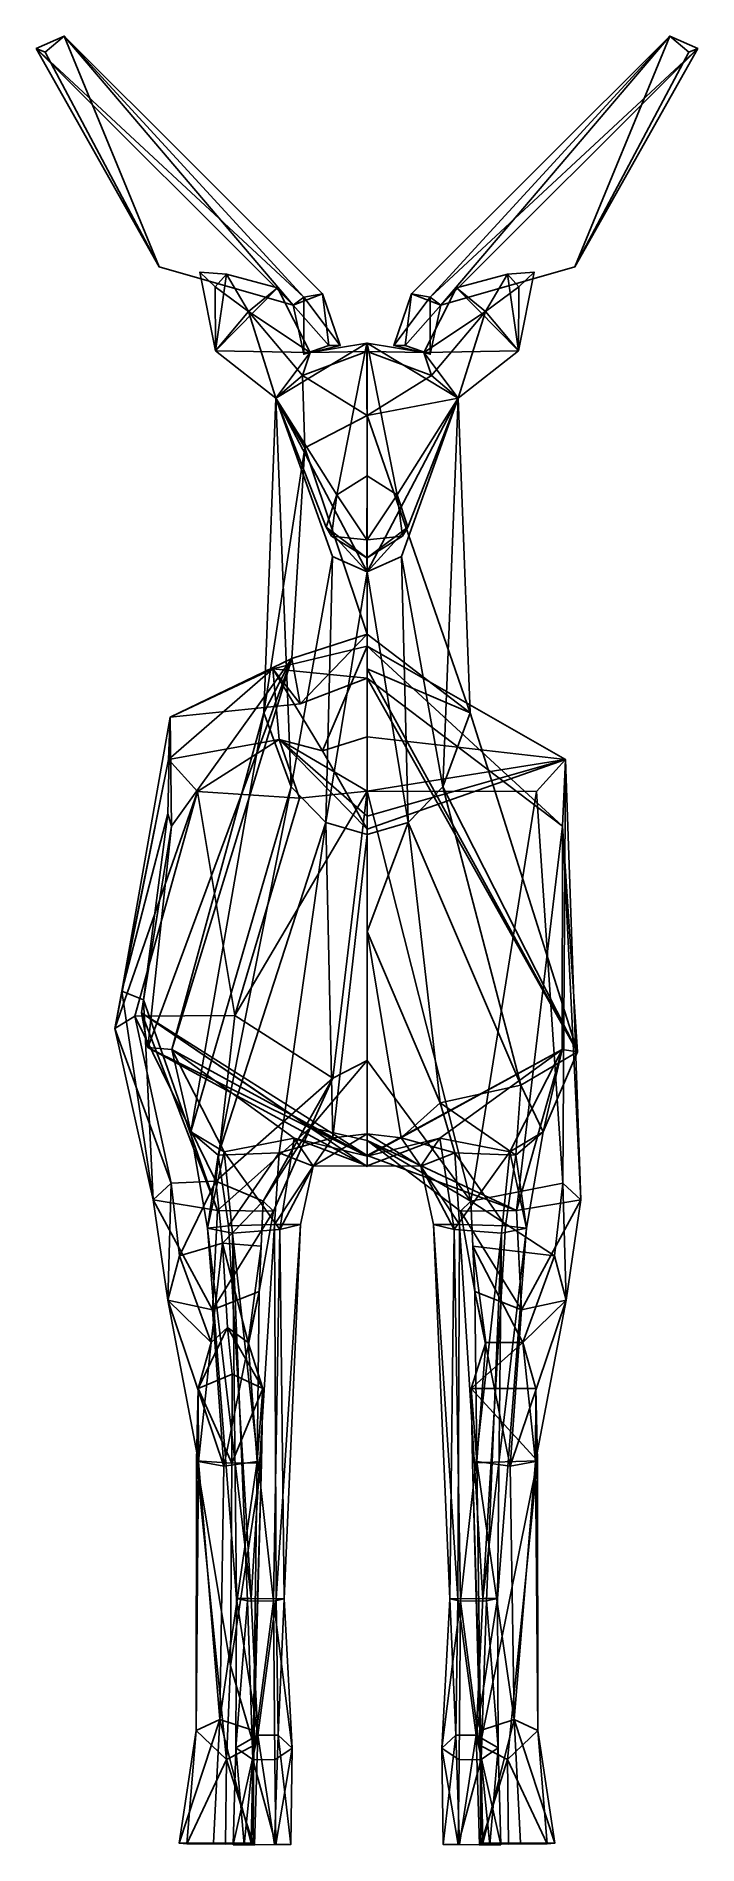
# Model space of a CAD drawing. Header units: centimetres. Extents: x -1.16 to 1.16, y 0 to 6.36.
import ezdxf

# ---------------------------------------------------------------- set-up
doc = ezdxf.new("R2010")
doc.units = ezdxf.units.CM
doc.header["$MEASUREMENT"] = 0

msp = doc.modelspace()

# ---------------------------------------------------------------- meshes
at = {"color": 251, "true_color": 0x666666}
mesh = msp.add_polyface(dxfattribs=at)
corners = [(-0.0001, 5.2805, 2.785), (-0.1997, 5.2472, 2.772), (-0.0002, 5.2516, 2.5959), (-0.2264, 5.1667, 2.5676), (-0.3146, 5.4744, 2.7683), (-0.1997, 5.2472, 2.772), (-0.5314, 5.2534, 2.6882), (-0.3146, 5.4744, 2.7683), (-0.4162, 5.3911, 2.6461), (-0.1997, 5.2472, 2.772), (-0.2264, 5.1667, 2.5676), (-0.3197, 5.0873, 2.6657), (-0.5314, 5.2534, 2.6882), (-0.4929, 5.5226, 2.7248), (-0.5863, 5.5299, 2.7152), (-0.5326, 5.4778, 2.6895), (-0.5863, 5.5299, 2.7152), (-0.4929, 5.5226, 2.7248), (-0.5863, 5.5299, 2.7152), (0.0001, 5.2805, 2.785), (0.1997, 5.2472, 2.772), (0.0002, 5.2516, 2.5959), (0.2264, 5.1667, 2.5676), (0.3146, 5.4744, 2.7683), (0.1997, 5.2472, 2.772), (0.5314, 5.2534, 2.6882), (0.3146, 5.4744, 2.7683), (0.4162, 5.3911, 2.6461), (0.1997, 5.2472, 2.772), (0.2264, 5.1667, 2.5676), (0.3197, 5.0873, 2.6657), (0.5314, 5.2534, 2.6882), (0.4929, 5.5226, 2.7248), (0.5863, 5.5299, 2.7152), (0.5326, 5.4778, 2.6895), (0.5863, 5.5299, 2.7152), (0.4929, 5.5226, 2.7248), (0.5863, 5.5299, 2.7152), (0.156, 5.4541, 2.9035), (1.0631, 6.3593, 2.0467), (0.2597, 5.414, 2.8475), (0.7302, 5.5484, 2.5818), (0.156, 5.4541, 2.9035), (0.2219, 5.4418, 2.9617), (1.0631, 6.3593, 2.0467), (1.1613, 6.3157, 2.0501), (0.2219, 5.4418, 2.9617), (0.2597, 5.414, 2.8475), (1.1613, 6.3157, 2.0501), (0.7302, 5.5484, 2.5818), (1.1613, 6.3157, 2.0501), (0.7302, 5.5484, 2.5818), (1.1293, 6.303, 1.9899), (1.0631, 6.3593, 2.0467), (1.1613, 6.3157, 2.0501), (1.1293, 6.303, 1.9899), (0.7302, 5.5484, 2.5818), (1.0631, 6.3593, 2.0467), (1.1293, 6.303, 1.9899), (0.222, 5.2415, 2.862), (0.1339, 5.2726, 2.8633), (0.0942, 5.2719, 2.9599), (0.222, 5.2415, 2.862), (0.0942, 5.2719, 2.9599), (0.2219, 5.4418, 2.9617), (0.156, 5.4541, 2.9035), (0.1339, 5.2726, 2.8633), (0.0942, 5.2719, 2.9599), (0.156, 5.4541, 2.9035), (-0.156, 5.4541, 2.9035), (-1.0631, 6.3593, 2.0467), (-0.2597, 5.414, 2.8475), (-0.7302, 5.5484, 2.5818), (-0.156, 5.4541, 2.9035), (-0.2219, 5.4418, 2.9617), (-1.0631, 6.3593, 2.0467), (-1.1613, 6.3157, 2.0501), (-0.2219, 5.4418, 2.9617), (-0.2597, 5.414, 2.8475), (-1.1613, 6.3157, 2.0501), (-0.7302, 5.5484, 2.5818), (-1.1613, 6.3157, 2.0501), (-0.7302, 5.5484, 2.5818), (-1.1293, 6.303, 1.9899), (-1.0631, 6.3593, 2.0467), (-1.1613, 6.3157, 2.0501), (-1.1293, 6.303, 1.9899), (-0.7302, 5.5484, 2.5818), (-1.0631, 6.3593, 2.0467), (-1.1293, 6.303, 1.9899), (-0.222, 5.2415, 2.862), (-0.1339, 5.2726, 2.8633), (-0.0942, 5.2719, 2.9599), (-0.222, 5.2415, 2.862), (-0.0942, 5.2719, 2.9599), (-0.2219, 5.4418, 2.9617), (-0.156, 5.4541, 2.9035), (-0.1339, 5.2726, 2.8633), (-0.0942, 5.2719, 2.9599), (-0.156, 5.4541, 2.9035)]
mesh.append_faces([[corners[k] for k in face] for face in [(0, 1, 2), (2, 1, 3), (4, 5, 6), (7, 8, 9), (9, 8, 10), (11, 8, 12), (4, 6, 13), (13, 6, 14), (8, 15, 12), (12, 15, 16), (7, 17, 8), (8, 17, 15), (15, 17, 18), (19, 20, 21), (21, 20, 22), (23, 24, 25), (26, 27, 28), (28, 27, 29), (29, 27, 30), (30, 27, 31), (23, 25, 32), (32, 25, 33), (27, 34, 31), (31, 34, 35), (26, 36, 27), (27, 36, 34), (34, 36, 37), (38, 39, 40), (40, 39, 41), (42, 43, 44), (44, 43, 45), (46, 47, 48), (47, 49, 48), (50, 51, 52), (53, 54, 55), (56, 57, 58), (59, 60, 40), (40, 60, 38), (61, 62, 46), (46, 62, 47), (63, 64, 65), (66, 67, 68), (69, 70, 71), (71, 70, 72), (73, 74, 75), (75, 74, 76), (77, 78, 79), (78, 80, 79), (81, 82, 83), (84, 85, 86), (87, 88, 89), (90, 91, 71), (71, 91, 69), (92, 93, 77), (77, 93, 78), (94, 95, 96), (97, 98, 99)]], dxfattribs={"color": 251})
mesh = msp.add_polyface(dxfattribs=at)
corners = [(-0.0001, 5.2805, 2.785), (-0.3197, 5.0873, 2.6657), (-0.1997, 5.2472, 2.772), (-0.1433, 4.6338, 3.6326), (-0.1241, 4.6025, 3.7917), (-0.0001, 4.5256, 3.6352), (-0.0001, 4.5887, 3.8529), (0, 5.0258, 2.2314), (-0.2181, 4.912, 2.3026), (0, 4.2571, 1.7514), (-0.2637, 4.1719, 1.8371), (0, 4.1032, 0.337), (0, 4.2571, 1.7514), (-0.2351, 4.0123, 0.3627), (-0.2637, 4.1719, 1.8371), (0, 4.2149, -0.9611), (0, 4.1032, 0.337), (-0.3301, 4.1353, -0.9307), (-0.2351, 4.0123, 0.3627), (-0.3621, 3.9807, 2.056), (-0.3197, 5.0873, 2.6657), (-0.3197, 5.0873, 2.6657), (-0.2666, 3.7215, 2.2835), (-0.0002, 5.2516, 2.5959), (-0.2264, 5.1667, 2.5676), (0, 5.0258, 2.2314), (-0.2181, 4.912, 2.3026), (-0.1209, 4.5311, 2.7178), (0, 4.4764, 2.7237), (-0.1443, 3.5959, 2.4143), (-0.1241, 4.6025, 3.7917), (-0.1433, 4.6338, 3.6326), (-0.1062, 4.7472, 3.7546), (-0.5314, 5.2534, 2.6882), (-0.1997, 5.2472, 2.772), (-0.3197, 5.0873, 2.6657), (-0.2264, 5.1667, 2.5676), (-0.4162, 5.3911, 2.6461), (-0.3197, 5.0873, 2.6657), (-0.0001, 4.5256, 3.6352), (0, 4.4764, 2.7237), (-0.1433, 4.6338, 3.6326), (-0.3197, 5.0873, 2.6657), (-0.3197, 5.0873, 2.6657), (-0.0001, 5.2805, 2.785), (-0.1062, 4.7472, 3.7546), (0, 4.8137, 3.8216), (-0.1241, 4.6025, 3.7917), (-0.1062, 4.7472, 3.7546), (-0.0001, 4.5887, 3.8529), (0, 4.8137, 3.8216), (-0.1433, 4.6338, 3.6326), (-0.3197, 5.0873, 2.6657), (-0.1062, 4.7472, 3.7546), (-0.3197, 5.0873, 2.6657), (-0.1209, 4.5311, 2.7178), (-0.3197, 5.0873, 2.6657), (0, 4.4764, 2.7237), (-0.3301, 4.1353, -0.9307), (-0.1559, 3.8472, -2.3062), (0, 4.2149, -0.9611), (0, 3.8967, -2.3406), (-0.3301, 4.1353, -0.9307), (-0.2351, 4.0123, 0.3627), (-0.6916, 3.9657, -0.8909), (-0.2637, 4.1719, 1.8371), (-0.6974, 3.8166, -1.5076), (-0.3301, 4.1353, -0.9307), (-0.6916, 3.9657, -0.8909), (0.0001, 5.2805, 2.785), (0.3197, 5.0873, 2.6657), (0.1997, 5.2472, 2.772), (0.1433, 4.6338, 3.6326), (0.1241, 4.6025, 3.7917), (0.0001, 4.5256, 3.6352), (0.0001, 4.5887, 3.8529), (0.3197, 5.0873, 2.6657), (0.3621, 3.9807, 2.056), (0, 5.0258, 2.2314), (0, 4.2571, 1.7514), (0.6865, 3.5831, -0.5179), (0, 4.2149, -0.9611), (0, 4.1032, 0.337), (0, 4.2571, 1.7514), (0.3621, 3.9807, 2.056), (0, 4.1363, 1.5671), (0.3621, 3.9807, 2.056), (0.3197, 5.0873, 2.6657), (0.2666, 3.7215, 2.2835), (0.3197, 5.0873, 2.6657), (0, 5.0258, 2.2314), (0.2264, 5.1667, 2.5676), (0.0002, 5.2516, 2.5959), (0.1209, 4.5311, 2.7178), (0, 4.4764, 2.7237), (0.1443, 3.5959, 2.4143), (0.1241, 4.6025, 3.7917), (0.1433, 4.6338, 3.6326), (0.1062, 4.7472, 3.7546), (0.5314, 5.2534, 2.6882), (0.1997, 5.2472, 2.772), (0.3197, 5.0873, 2.6657), (0.0001, 4.5256, 3.6352), (0, 4.4764, 2.7237), (0.1433, 4.6338, 3.6326), (0.3197, 5.0873, 2.6657), (0.3197, 5.0873, 2.6657), (0.0001, 5.2805, 2.785), (0.1062, 4.7472, 3.7546), (0, 4.8137, 3.8216), (0.1241, 4.6025, 3.7917), (0.1062, 4.7472, 3.7546), (0.0001, 4.5887, 3.8529), (0, 4.8137, 3.8216), (0.1433, 4.6338, 3.6326), (0.3197, 5.0873, 2.6657), (0.1062, 4.7472, 3.7546), (0.1209, 4.5311, 2.7178), (0.3197, 5.0873, 2.6657), (0, 4.4764, 2.7237), (0, 4.2149, -0.9611), (0.6974, 3.8166, -1.5076), (0, 3.8967, -2.3406)]
mesh.append_faces([[corners[k] for k in face] for face in [(0, 1, 2), (3, 4, 5), (5, 4, 6), (7, 8, 9), (9, 8, 10), (11, 12, 13), (13, 12, 14), (15, 16, 17), (17, 16, 18), (10, 8, 19), (19, 8, 20), (19, 21, 22), (23, 24, 25), (25, 24, 26), (27, 28, 29), (30, 31, 32), (33, 34, 35), (36, 37, 38), (39, 40, 41), (41, 40, 42), (43, 44, 45), (45, 44, 46), (47, 48, 49), (49, 48, 50), (51, 52, 53), (54, 26, 24), (55, 56, 57), (21, 27, 22), (58, 59, 60), (60, 59, 61), (62, 63, 64), (64, 63, 65), (66, 67, 68), (69, 70, 71), (72, 73, 74), (74, 73, 75), (76, 77, 78), (78, 77, 79), (80, 81, 82), (83, 84, 85), (86, 87, 88), (89, 90, 91), (92, 91, 90), (93, 94, 95), (96, 97, 98), (99, 100, 101), (102, 103, 104), (104, 103, 105), (106, 107, 108), (108, 107, 109), (110, 111, 112), (112, 111, 113), (114, 115, 116), (117, 118, 119), (87, 93, 88), (120, 121, 122)]], dxfattribs={"color": 251})
mesh = msp.add_polyface(dxfattribs=at)
corners = [(-0.1443, 3.5959, 2.4143), (0, 3.5537, 2.4586), (-0.1202, 2.4876, 1.8683), (-0.6987, 3.6264, -0.7546), (-0.6865, 3.5831, -0.5179), (-0.7851, 2.9731, -0.8266), (-0.7919, 2.9273, -0.5315), (-0.1197, 2.6978, -2.0576), (0, 2.7588, -1.9978), (0, 3.7056, -1.9755), (-0.1443, 3.5959, 2.4143), (0, 4.4764, 2.7237), (0, 3.5537, 2.4586), (-0.7699, 2.8053, 0.4101), (-0.2637, 4.1719, 1.8371), (-0.6848, 2.7978, 1.22), (-0.3621, 3.9807, 2.056), (-0.1443, 3.5959, 2.4143), (-0.5225, 2.4261, 1.7424), (-0.2666, 3.7215, 2.2835), (-0.3621, 3.9807, 2.056), (-0.6185, 2.5082, 1.5045), (-0.6848, 2.7978, 1.22), (-0.2365, 3.6816, -1.9657), (-0.4645, 2.9177, -2.1369), (-0.2637, 4.1719, 1.8371), (-0.6916, 3.9657, -0.8909), (-0.7699, 2.8053, 0.4101), (-0.6916, 3.9657, -0.8909), (-0.6987, 3.6264, -0.7546), (-0.8602, 3.003, -0.9945), (-0.7851, 2.9731, -0.8266), (-0.5955, 3.7048, -1.7171), (-0.815, 2.9148, -1.8159), (-0.8849, 2.8719, -1.4651), (-0.6974, 3.8166, -1.5076), (-0.6916, 3.9657, -0.8909), (-0.8602, 3.003, -0.9945), (-0.2666, 3.7215, 2.2835), (-0.1209, 4.5311, 2.7178), (-0.3083, 3.887, -1.7067), (0, 3.5728, -2.5189), (-0.3083, 3.887, -1.7067), (0, 3.6182, -2.2915), (0, 3.7056, -1.9755), (-0.3083, 3.887, -1.7067), (-0.3301, 4.1353, -0.9307), (-0.3301, 4.1353, -0.9307), (-0.1559, 3.8472, -2.3062), (0, 3.8967, -2.3406), (0, 3.5728, -2.5189), (0.6974, 3.8166, -1.5076), (0, 4.2149, -0.9611), (0.6865, 3.5831, -0.5179), (0.6974, 3.8166, -1.5076), (0.6865, 3.5831, -0.5179), (0.7507, 2.2694, -1.2676), (0, 3.5537, 2.4586), (0, 3.2125, 2.2598), (0.1443, 3.5959, 2.4143), (0.2573, 2.6109, 1.8243), (0, 4.1363, 1.5671), (0.3621, 3.9807, 2.056), (0.7395, 2.7893, 1.5648), (0.6865, 3.5831, -0.5179), (0, 4.1032, 0.337), (0.7395, 2.7893, 1.5648), (0, 4.1363, 1.5671), (0.7395, 2.7893, 1.5648), (0.6848, 2.7978, 1.22), (0.6865, 3.5831, -0.5179), (0.3642, 2.2653, -1.9468), (0, 2.7588, -1.9978), (0, 3.7056, -1.9755), (0.54, 2.6722, 1.8904), (0.7395, 2.7893, 1.5648), (0.2666, 3.7215, 2.2835), (0.3621, 3.9807, 2.056), (0.1443, 3.5959, 2.4143), (0, 4.4764, 2.7237), (0, 3.5537, 2.4586), (0.5955, 3.7048, -1.7171), (0.5955, 3.7048, -1.7171), (0.6974, 3.8166, -1.5076), (0.688, 2.3283, -1.7319), (0.2666, 3.7215, 2.2835), (0.1209, 4.5311, 2.7178), (0, 3.5728, -2.5189), (0.6974, 3.8166, -1.5076), (0, 3.6182, -2.2915), (0, 3.8967, -2.3406), (0.6974, 3.8166, -1.5076), (0, 3.5728, -2.5189)]
mesh.append_faces([[corners[k] for k in face] for face in [(0, 1, 2), (3, 4, 5), (5, 4, 6), (7, 8, 9), (10, 11, 12), (13, 14, 15), (15, 14, 16), (17, 18, 19), (20, 21, 22), (20, 19, 21), (21, 19, 18), (23, 24, 9), (9, 24, 7), (25, 4, 26), (3, 26, 4), (25, 27, 4), (4, 27, 6), (28, 29, 30), (30, 29, 31), (23, 32, 24), (24, 32, 33), (33, 32, 34), (34, 32, 35), (36, 37, 35), (35, 37, 34), (38, 39, 10), (9, 40, 23), (41, 42, 43), (43, 42, 44), (45, 46, 35), (23, 45, 32), (32, 45, 35), (47, 42, 48), (48, 42, 41), (49, 48, 50), (51, 52, 53), (54, 55, 56), (57, 58, 59), (59, 58, 60), (61, 62, 63), (64, 65, 66), (66, 65, 67), (68, 69, 70), (71, 72, 73), (74, 75, 76), (76, 75, 77), (78, 79, 80), (81, 71, 73), (82, 83, 84), (85, 86, 78), (60, 74, 59), (59, 74, 76), (87, 88, 89), (89, 88, 73), (73, 88, 81), (90, 91, 92)]], dxfattribs={"color": 251})
mesh = msp.add_polyface(dxfattribs=at)
corners = [(-0.688, 2.3283, -1.7319), (-0.5305, 2.3355, -1.9843), (-0.815, 2.9148, -1.8159), (-0.4645, 2.9177, -2.1369), (-0.7851, 2.9731, -0.8266), (-0.7507, 2.2694, -1.2676), (-0.8602, 3.003, -0.9945), (-0.8849, 2.8719, -1.4651), (-0.7919, 2.9273, -0.5315), (-0.1987, 2.5237, -1.4686), (-0.5253, 2.2319, -1.2031), (-0.1202, 2.4876, 1.8683), (0, 3.5537, 2.4586), (0, 2.5016, 1.8312), (0, 2.4249, -0.8927), (-0.7919, 2.9273, -0.5315), (0, 2.3866, 0.3747), (-0.7699, 2.8053, 0.4101), (0, 2.3866, 0.3747), (-0.7699, 2.8053, 0.4101), (0, 2.423, 1.1199), (-0.6848, 2.7978, 1.22), (-0.2557, 2.4864, 1.2077), (0, 2.3892, 1.4134), (-0.1885, 2.3882, 1.4526), (0, 2.4776, -1.4159), (-0.1987, 2.5237, -1.4686), (0, 2.4249, -0.8927), (-0.7919, 2.9273, -0.5315), (-0.3081, 2.4344, 1.7024), (-0.5225, 2.4261, 1.7424), (-0.1443, 3.5959, 2.4143), (-0.6185, 2.5082, 1.5045), (-0.5013, 2.4388, 1.1783), (0, 2.4776, -1.4159), (0, 2.7588, -1.9978), (-0.1987, 2.5237, -1.4686), (-0.1197, 2.6978, -2.0576), (0, 2.5016, 1.8312), (-0.1202, 2.4876, 1.8683), (-0.3642, 2.2653, -1.9468), (-0.1987, 2.5237, -1.4686), (-0.1197, 2.6978, -2.0576), (0, 2.5016, 1.8312), (0.1202, 2.4876, 1.8683), (0, 3.2125, 2.2598), (0.2573, 2.6109, 1.8243), (0.7507, 2.2694, -1.2676), (0.6865, 3.5831, -0.5179), (0.5253, 2.2319, -1.2031), (0.6848, 2.7978, 1.22), (0.5253, 2.2319, -1.2031), (0.6865, 3.5831, -0.5179), (0, 2.423, 1.1199), (0.2557, 2.4864, 1.2077), (0, 2.3892, 1.4134), (0.1885, 2.3882, 1.4526), (0, 2.4776, -1.4159), (0.5253, 2.2319, -1.2031), (0, 2.4249, -0.8927), (0.3081, 2.4344, 1.7024), (0.5225, 2.4261, 1.7424), (0.2573, 2.6109, 1.8243), (0.54, 2.6722, 1.8904), (0.7395, 2.7893, 1.5648), (0.6185, 2.5082, 1.5045), (0.6848, 2.7978, 1.22), (0.5013, 2.4388, 1.1783), (0, 2.7588, -1.9978), (0.3642, 2.2653, -1.9468), (0, 2.4776, -1.4159), (0, 2.5016, 1.8312), (0.1202, 2.4876, 1.8683), (0.6185, 2.5082, 1.5045), (0.5599, 2.1703, 1.4867), (0.5013, 2.4388, 1.1783), (0.688, 2.3283, -1.7319), (0.3642, 2.2653, -1.9468), (0.5955, 3.7048, -1.7171), (0.688, 2.3283, -1.7319), (0.6974, 3.8166, -1.5076), (0.7507, 2.2694, -1.2676), (0, 2.423, 1.1199), (0, 2.4249, -0.8927), (0.6848, 2.7978, 1.22), (0.5253, 2.2319, -1.2031)]
mesh.append_faces([[corners[k] for k in face] for face in [(0, 1, 2), (2, 1, 3), (4, 5, 6), (5, 7, 6), (8, 9, 10), (11, 12, 13), (14, 15, 16), (16, 15, 17), (18, 19, 20), (20, 19, 21), (20, 22, 23), (23, 22, 24), (25, 26, 27), (27, 26, 28), (29, 30, 31), (21, 32, 33), (34, 35, 36), (36, 35, 37), (23, 24, 38), (38, 24, 39), (20, 21, 22), (21, 33, 22), (8, 10, 4), (4, 10, 5), (40, 41, 42), (40, 42, 1), (1, 42, 3), (24, 29, 39), (39, 29, 31), (5, 0, 7), (7, 0, 2), (43, 44, 45), (44, 46, 45), (47, 48, 49), (50, 51, 52), (53, 54, 55), (55, 54, 56), (57, 58, 59), (60, 61, 62), (62, 61, 63), (64, 65, 66), (66, 65, 67), (68, 69, 70), (64, 63, 65), (65, 63, 61), (55, 56, 71), (71, 56, 72), (53, 66, 54), (66, 67, 54), (73, 74, 75), (76, 77, 78), (56, 60, 72), (72, 60, 62), (79, 80, 81), (82, 83, 84), (84, 83, 85)]], dxfattribs={"color": 251})
mesh = msp.add_polyface(dxfattribs=at)
corners = [(-0.6577, 2.0727, -1.915), (-0.5475, 1.7686, -2.2835), (-0.5071, 2.1176, -2.018), (-0.4903, 1.8209, -2.3384), (-0.688, 2.3283, -1.7319), (-0.6577, 2.0727, -1.915), (-0.5305, 2.3355, -1.9843), (-0.5071, 2.1176, -2.018), (-0.6992, 1.9173, -1.61), (-0.7507, 2.2694, -1.2676), (-0.5422, 1.8827, -1.5806), (-0.5253, 2.2319, -1.2031), (-0.5918, 1.3506, -2.195), (-0.6992, 1.9173, -1.61), (-0.5029, 1.3335, -2.1241), (-0.5422, 1.8827, -1.5806), (-0.4168, 1.7686, -2.2489), (-0.3721, 2.1068, -1.9573), (-0.3642, 2.2653, -1.9468), (-0.3721, 2.1068, -1.9573), (-0.3791, 1.9474, -1.6679), (-0.5422, 1.8827, -1.5806), (-0.3282, 2.2296, -1.5494), (-0.5253, 2.2319, -1.2031), (-0.3854, 1.3506, -2.1708), (-0.5029, 1.3335, -2.1241), (-0.3791, 1.9474, -1.6679), (-0.5422, 1.8827, -1.5806), (-0.5253, 2.2319, -1.2031), (-0.1987, 2.5237, -1.4686), (-0.3282, 2.2296, -1.5494), (-0.2339, 2.1828, 1.4514), (-0.3063, 2.1648, 1.2809), (-0.291, 0.8674, 1.4236), (-0.3283, 0.8587, 1.334), (-0.4726, 2.153, 1.2615), (-0.5599, 2.1703, 1.4867), (-0.4579, 0.8686, 1.4301), (-0.4726, 2.153, 1.2615), (-0.4071, 0.8682, 1.5063), (-0.4865, 2.1779, 1.6578), (-0.3189, 0.8676, 1.5026), (-0.3247, 2.1833, 1.6325), (-0.6185, 2.5082, 1.5045), (-0.5599, 2.1703, 1.4867), (-0.5013, 2.4388, 1.1783), (-0.4726, 2.153, 1.2615), (-0.4726, 2.153, 1.2615), (-0.3063, 2.1648, 1.2809), (-0.5013, 2.4388, 1.1783), (-0.2557, 2.4864, 1.2077), (-0.5225, 2.4261, 1.7424), (-0.3081, 2.4344, 1.7024), (-0.4865, 2.1779, 1.6578), (-0.3247, 2.1833, 1.6325), (-0.4739, 1.6566, -2.5505), (-0.3657, 1.607, -2.4271), (-0.5931, 1.607, -2.453), (-0.3282, 2.2296, -1.5494), (-0.1987, 2.5237, -1.4686), (-0.3642, 2.2653, -1.9468), (-0.3706, 1.3457, -2.3541), (-0.4745, 1.3441, -2.459), (-0.598, 1.3529, -2.3802)]
mesh.append_faces([[corners[k] for k in face] for face in [(0, 1, 2), (2, 1, 3), (4, 5, 6), (6, 5, 7), (8, 9, 10), (10, 9, 11), (12, 13, 14), (14, 13, 15), (5, 4, 8), (8, 4, 9), (12, 1, 13), (13, 1, 0), (3, 16, 2), (2, 16, 17), (6, 7, 18), (18, 7, 19), (20, 21, 22), (22, 21, 23), (24, 25, 26), (26, 25, 27), (19, 20, 18), (18, 20, 22), (24, 26, 16), (16, 26, 17), (28, 29, 30), (31, 32, 33), (33, 32, 34), (35, 34, 32), (36, 37, 38), (37, 36, 39), (39, 36, 40), (41, 39, 42), (42, 39, 40), (33, 41, 31), (31, 41, 42), (43, 44, 45), (45, 44, 46), (47, 48, 49), (49, 48, 50), (51, 52, 53), (53, 52, 54), (43, 51, 44), (44, 51, 53), (55, 56, 3), (3, 56, 16), (1, 57, 3), (3, 57, 55), (58, 59, 60), (61, 24, 56), (56, 24, 16), (55, 62, 56), (56, 62, 61), (55, 57, 62), (62, 57, 63), (1, 12, 57), (57, 12, 63)]], dxfattribs={"color": 251})
mesh = msp.add_polyface(dxfattribs=at)
corners = [(-0.2339, 2.1828, 1.4514), (-0.1885, 2.3882, 1.4526), (-0.3063, 2.1648, 1.2809), (-0.2557, 2.4864, 1.2077), (-0.3247, 2.1833, 1.6325), (-0.3081, 2.4344, 1.7024), (0.6992, 1.9173, -1.61), (0.7507, 2.2694, -1.2676), (0.5422, 1.8827, -1.5806), (0.5253, 2.2319, -1.2031), (0.5918, 1.3506, -2.195), (0.6992, 1.9173, -1.61), (0.5029, 1.3335, -2.1241), (0.5422, 1.8827, -1.5806), (0.6577, 2.0727, -1.915), (0.688, 2.3283, -1.7319), (0.5475, 1.7686, -2.2835), (0.6577, 2.0727, -1.915), (0.6577, 2.0727, -1.915), (0.5475, 1.7686, -2.2835), (0.3721, 2.1068, -1.9573), (0.4168, 1.7686, -2.2489), (0.688, 2.3283, -1.7319), (0.6577, 2.0727, -1.915), (0.3642, 2.2653, -1.9468), (0.3721, 2.1068, -1.9573), (0.3791, 1.9474, -1.6679), (0.5422, 1.8827, -1.5806), (0.3282, 2.2296, -1.5494), (0.5253, 2.2319, -1.2031), (0.3854, 1.3506, -2.1708), (0.5029, 1.3335, -2.1241), (0.3791, 1.9474, -1.6679), (0.5422, 1.8827, -1.5806), (0.3282, 2.2296, -1.5494), (0.5253, 2.2319, -1.2031), (0, 2.4776, -1.4159), (0, 2.4776, -1.4159), (0.3642, 2.2653, -1.9468), (0.3282, 2.2296, -1.5494), (0.2339, 2.1828, 1.4514), (0.3063, 2.1648, 1.2809), (0.291, 0.8674, 1.4236), (0.3283, 0.8587, 1.334), (0.4726, 2.153, 1.2615), (0.5599, 2.1703, 1.4867), (0.4579, 0.8686, 1.4301), (0.4726, 2.153, 1.2615), (0.4201, 0.8601, 1.3362), (0.4071, 0.8682, 1.5063), (0.4865, 2.1779, 1.6578), (0.3189, 0.8676, 1.5026), (0.3247, 2.1833, 1.6325), (0.5013, 2.4388, 1.1783), (0.5599, 2.1703, 1.4867), (0.4726, 2.153, 1.2615), (0.4726, 2.153, 1.2615), (0.3063, 2.1648, 1.2809), (0.5013, 2.4388, 1.1783), (0.2557, 2.4864, 1.2077), (0.2339, 2.1828, 1.4514), (0.1885, 2.3882, 1.4526), (0.3247, 2.1833, 1.6325), (0.3081, 2.4344, 1.7024), (0.5225, 2.4261, 1.7424), (0.4865, 2.1779, 1.6578), (0.6185, 2.5082, 1.5045), (0.5931, 1.607, -2.453), (0.3657, 1.607, -2.4271), (0.3706, 1.3457, -2.3541), (0.598, 1.3529, -2.3802), (0.5931, 1.607, -2.453), (0.598, 1.3529, -2.3802)]
mesh.append_faces([[corners[k] for k in face] for face in [(0, 1, 2), (2, 1, 3), (0, 4, 1), (1, 4, 5), (6, 7, 8), (8, 7, 9), (10, 11, 12), (12, 11, 13), (14, 15, 6), (6, 15, 7), (10, 16, 11), (11, 16, 17), (18, 19, 20), (20, 19, 21), (22, 23, 24), (24, 23, 25), (26, 27, 28), (28, 27, 29), (30, 31, 32), (32, 31, 33), (25, 26, 24), (24, 26, 28), (30, 32, 21), (21, 32, 20), (34, 35, 36), (37, 38, 39), (40, 41, 42), (42, 41, 43), (44, 43, 41), (45, 46, 47), (47, 46, 48), (46, 45, 49), (49, 45, 50), (51, 49, 52), (52, 49, 50), (42, 51, 40), (40, 51, 52), (53, 54, 55), (56, 57, 58), (58, 57, 59), (60, 61, 57), (57, 61, 59), (60, 62, 61), (61, 62, 63), (64, 63, 65), (65, 63, 62), (66, 64, 54), (54, 64, 65), (67, 68, 19), (19, 68, 21), (69, 30, 68), (68, 30, 21), (67, 70, 68), (68, 70, 69), (16, 10, 71), (71, 10, 72)]], dxfattribs={"color": 251})
mesh = msp.add_polyface(dxfattribs=at)
corners = [(-0.4745, 1.3441, -2.459), (-0.598, 1.3529, -2.3802), (-0.4792, 0.6316, -2.3603), (-0.4927, 0.3022, -2.2345), (-0.5995, 0.4052, -2.1484), (-0.5918, 1.3506, -2.195), (-0.5161, 0.4434, -2.0552), (-0.5029, 1.3335, -2.1241), (-0.4792, 0.6316, -2.3603), (-0.4927, 0.3022, -2.2345), (-0.3968, 0.352, -2.2068), (-0.3706, 1.3457, -2.3541), (-0.3968, 0.352, -2.2068), (-0.3985, 0.4052, -2.1225), (-0.5161, 0.4434, -2.0552), (-0.3854, 1.3506, -2.1708), (-0.5029, 1.3335, -2.1241), (-0.3236, 0.301, 1.3287), (-0.3283, 0.8587, 1.334), (-0.4009, 0.3024, 1.3318), (-0.4201, 0.8601, 1.3362), (-0.3253, 0.0039, 1.7255), (-0.3835, 0.3887, 1.5628), (-0.3116, 0.388, 1.5593), (-0.4201, 0.8601, 1.3362), (-0.3283, 0.8587, 1.334), (-0.4726, 2.153, 1.2615), (-0.4726, 2.153, 1.2615), (-0.4579, 0.8686, 1.4301), (-0.4201, 0.8601, 1.3362), (-0.263, 0.3429, 1.4596), (-0.3116, 0.388, 1.5593), (-0.291, 0.8674, 1.4236), (-0.3189, 0.8676, 1.5026), (-0.4071, 0.8682, 1.5063), (-0.3835, 0.3887, 1.5628), (-0.46, 0.3443, 1.4654), (-0.4579, 0.8686, 1.4301), (-0.5995, 0.4052, -2.1484), (-0.5161, 0.4434, -2.0552), (-0.6594, 0.0085, -1.943), (-0.407, 0.0085, -1.9143), (-0.3985, 0.4052, -2.1225), (-0.4009, 0.3024, 1.3318), (-0.4201, 0.8601, 1.3362), (0.5995, 0.4052, -2.1484), (0.5918, 1.3506, -2.195), (0.5161, 0.4434, -2.0552), (0.5029, 1.3335, -2.1241), (0.4927, 0.3022, -2.2345), (0.598, 1.3529, -2.3802), (0.4927, 0.3022, -2.2345), (0.3968, 0.352, -2.2068), (0.598, 1.3529, -2.3802), (0.3706, 1.3457, -2.3541), (0.3985, 0.4052, -2.1225), (0.5161, 0.4434, -2.0552), (0.3854, 1.3506, -2.1708), (0.5029, 1.3335, -2.1241), (0.3236, 0.301, 1.3287), (0.3283, 0.8587, 1.334), (0.4009, 0.3024, 1.3318), (0.4201, 0.8601, 1.3362), (0.3253, 0.0039, 1.7255), (0.3835, 0.3887, 1.5628), (0.3116, 0.388, 1.5593), (0.4201, 0.8601, 1.3362), (0.3283, 0.8587, 1.334), (0.4726, 2.153, 1.2615), (0.263, 0.3429, 1.4596), (0.3116, 0.388, 1.5593), (0.291, 0.8674, 1.4236), (0.3189, 0.8676, 1.5026), (0.4071, 0.8682, 1.5063), (0.3835, 0.3887, 1.5628), (0.46, 0.3443, 1.4654), (0.4579, 0.8686, 1.4301), (0.5995, 0.4052, -2.1484), (0.5161, 0.4434, -2.0552), (0.6594, 0.0085, -1.943), (0.407, 0.0085, -1.9143), (0.3985, 0.4052, -2.1225), (0.4009, 0.3024, 1.3318), (0.4201, 0.8601, 1.3362)]
mesh.append_faces([[corners[k] for k in face] for face in [(0, 1, 2), (2, 1, 3), (4, 5, 6), (6, 5, 7), (3, 1, 4), (4, 1, 5), (8, 9, 10), (0, 2, 11), (11, 2, 12), (13, 14, 15), (15, 14, 16), (15, 11, 13), (13, 11, 12), (17, 18, 19), (19, 18, 20), (21, 22, 23), (24, 25, 26), (27, 28, 29), (30, 31, 32), (32, 31, 33), (34, 33, 35), (35, 33, 31), (36, 37, 35), (35, 37, 34), (38, 39, 40), (41, 39, 42), (43, 44, 36), (36, 44, 37), (32, 18, 30), (30, 18, 17), (45, 46, 47), (47, 46, 48), (49, 50, 45), (45, 50, 46), (51, 52, 53), (53, 52, 54), (55, 56, 57), (57, 56, 58), (57, 54, 55), (55, 54, 52), (59, 60, 61), (61, 60, 62), (63, 64, 65), (66, 67, 68), (69, 70, 71), (71, 70, 72), (73, 72, 74), (74, 72, 70), (75, 76, 74), (74, 76, 73), (77, 78, 79), (80, 78, 81), (82, 83, 75), (75, 83, 76), (71, 60, 69), (69, 60, 59)]], dxfattribs={"color": 251})
mesh = msp.add_polyface(dxfattribs=at)
corners = [(-0.4698, 0.0029, 1.6), (-0.3944, 0.0028, 1.7304), (-0.2676, 0.0039, 1.5941), (-0.3253, 0.0039, 1.7255), (-0.431, 0.0029, 1.4695), (-0.32, 0.0039, 1.4617), (-0.4009, 0.3024, 1.3318), (-0.3236, 0.301, 1.3287), (-0.263, 0.3429, 1.4596), (-0.2676, 0.0039, 1.5941), (-0.3116, 0.388, 1.5593), (-0.3253, 0.0039, 1.7255), (-0.3944, 0.0028, 1.7304), (-0.3835, 0.3887, 1.5628), (-0.46, 0.3443, 1.4654), (-0.4698, 0.0029, 1.6), (-0.4927, 0.3022, -2.2345), (-0.5995, 0.4052, -2.1484), (-0.6329, 0.0068, -2.09), (-0.6594, 0.0085, -1.943), (-0.5161, 0.4434, -2.0552), (-0.5385, 0.0099, -1.8529), (-0.407, 0.0085, -1.9143), (-0.3985, 0.4052, -2.1225), (-0.3997, 0.0068, -2.0634), (-0.3968, 0.352, -2.2068), (-0.4964, 0.0057, -2.1417), (-0.3997, 0.0068, -2.0634), (-0.4927, 0.3022, -2.2345), (-0.3968, 0.352, -2.2068), (-0.3236, 0.301, 1.3287), (-0.32, 0.0039, 1.4617), (-0.5385, 0.0099, -1.8529), (-0.407, 0.0085, -1.9143), (-0.4964, 0.0057, -2.1417), (-0.3997, 0.0068, -2.0634), (-0.6594, 0.0085, -1.943), (-0.5385, 0.0099, -1.8529), (-0.6329, 0.0068, -2.09), (-0.4964, 0.0057, -2.1417), (-0.431, 0.0029, 1.4695), (-0.32, 0.0039, 1.4617), (-0.4964, 0.0057, -2.1417), (0.4698, 0.0029, 1.6), (0.3944, 0.0028, 1.7304), (0.2676, 0.0039, 1.5941), (0.3253, 0.0039, 1.7255), (0.431, 0.0029, 1.4695), (0.32, 0.0039, 1.4617), (0.4009, 0.3024, 1.3318), (0.3236, 0.301, 1.3287), (0.263, 0.3429, 1.4596), (0.2676, 0.0039, 1.5941), (0.3116, 0.388, 1.5593), (0.3253, 0.0039, 1.7255), (0.3944, 0.0028, 1.7304), (0.3835, 0.3887, 1.5628), (0.46, 0.3443, 1.4654), (0.4698, 0.0029, 1.6), (0.4927, 0.3022, -2.2345), (0.5995, 0.4052, -2.1484), (0.6329, 0.0068, -2.09), (0.6594, 0.0085, -1.943), (0.5161, 0.4434, -2.0552), (0.5385, 0.0099, -1.8529), (0.407, 0.0085, -1.9143), (0.3985, 0.4052, -2.1225), (0.3997, 0.0068, -2.0634), (0.3968, 0.352, -2.2068), (0.4964, 0.0057, -2.1417), (0.3997, 0.0068, -2.0634), (0.4927, 0.3022, -2.2345), (0.3968, 0.352, -2.2068), (0.3236, 0.301, 1.3287), (0.32, 0.0039, 1.4617), (0.5385, 0.0099, -1.8529), (0.407, 0.0085, -1.9143), (0.4964, 0.0057, -2.1417), (0.3997, 0.0068, -2.0634), (0.6594, 0.0085, -1.943), (0.5385, 0.0099, -1.8529), (0.6329, 0.0068, -2.09), (0.4964, 0.0057, -2.1417), (0.431, 0.0029, 1.4695), (0.32, 0.0039, 1.4617), (0.4964, 0.0057, -2.1417)]
mesh.append_faces([[corners[k] for k in face] for face in [(0, 1, 2), (2, 1, 3), (4, 5, 6), (6, 5, 7), (8, 9, 10), (10, 9, 11), (12, 13, 11), (6, 14, 4), (4, 14, 15), (16, 17, 18), (18, 17, 19), (19, 20, 21), (21, 20, 22), (22, 23, 24), (24, 23, 25), (26, 27, 28), (28, 27, 29), (14, 13, 15), (15, 13, 12), (30, 31, 8), (8, 31, 9), (32, 33, 34), (34, 33, 35), (36, 37, 38), (38, 37, 39), (40, 0, 41), (41, 0, 2), (16, 18, 42), (43, 44, 45), (45, 44, 46), (47, 48, 49), (49, 48, 50), (51, 52, 53), (53, 52, 54), (55, 56, 54), (49, 57, 47), (47, 57, 58), (59, 60, 61), (61, 60, 62), (62, 63, 64), (64, 63, 65), (65, 66, 67), (67, 66, 68), (69, 70, 71), (71, 70, 72), (57, 56, 58), (58, 56, 55), (73, 74, 51), (51, 74, 52), (75, 76, 77), (77, 76, 78), (79, 80, 81), (81, 80, 82), (83, 43, 84), (84, 43, 45), (59, 61, 85)]], dxfattribs={"color": 251})

doc.saveas('drawing.dxf')
